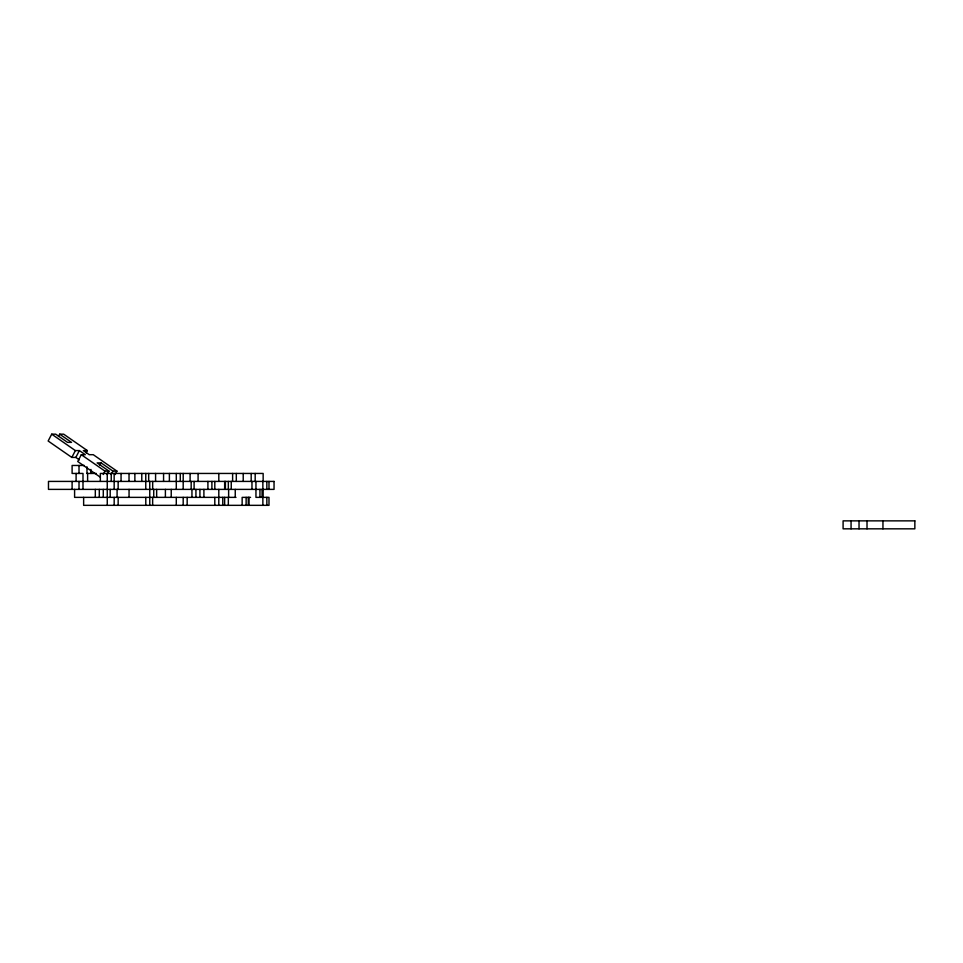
<?xml version="1.0" encoding="UTF-8"?>
<svg xmlns="http://www.w3.org/2000/svg" width="963" height="963" viewBox="0 0 963 963"><rect width="100%" height="100%" fill="white"/><g stroke="black" fill="none" stroke-linecap="round" stroke-linejoin="round"><path stroke-width="1.44" d="M58.49 436.444L59.682 434.169L71.515 442.378L67.53 442.378L55.698 434.169L51.701 434.169L48.15 441.006L71.828 457.425L75.812 457.425L79.363 459.893M71.828 457.425L75.379 450.588L79.375 450.588L85.286 454.692L81.301 454.692L77.75 461.53L100.236 477.13M75.812 457.425L79.375 450.588M86.152 452.863L87.344 450.588L63.666 434.169L59.682 434.169M99.923 465.189L101.115 462.902L112.948 471.124L116.944 471.124L115.163 474.542M103.197 474.542L104.979 471.124L108.963 471.124L107.182 474.542M111.178 474.542L112.948 471.124M87.344 450.588L83.36 450.588L89.27 454.692L93.267 454.692L116.944 471.124M101.115 462.902L97.131 462.902L108.963 471.124M84.335 465.466L72.105 465.466L72.105 473.447L82.999 473.447L82.999 489.385M86.839 473.447L96.324 473.447M235.995 497.365L74.596 497.365L74.596 489.385M250.561 497.365L242.146 497.365L242.146 505.334M51.701 434.169L75.379 450.588M81.301 454.692L104.979 471.124M882.951 520.863L882.951 528.831M867.013 520.863L867.013 528.831M859.032 520.863L859.032 528.831M851.063 520.863L851.063 528.831M268.99 481.416L268.99 489.385M266.847 481.416L266.847 489.385M266.847 497.365L266.847 505.334M263.152 481.416L263.152 473.447L100.345 473.447L100.345 481.416M263.152 489.385L263.152 497.365M262.863 481.416L262.863 489.385M262.863 497.365L262.863 505.334M262.08 489.385L262.08 497.365M259.95 489.385L259.95 497.365M255.953 481.416L255.953 497.365L268.99 497.365L268.99 505.334L83.637 505.334L83.637 497.365M255.183 473.447L255.183 481.416M251.969 481.416L251.969 489.385M251.187 473.447L251.187 481.416M249.056 497.365L249.056 505.334M248.273 497.365L248.273 505.334M246.131 497.365L246.131 505.334M243.218 473.447L243.218 481.416M236.308 473.447L236.308 481.416M235.249 489.385L235.249 497.365M232.613 473.447L232.613 481.416M231.252 481.416L231.252 489.385M228.628 489.385L228.628 497.365M228.339 481.416L228.339 489.385M228.339 497.365L228.339 505.334M225.414 481.416L225.414 489.385M224.644 481.416L224.644 489.385M224.644 497.365L224.644 505.334M222.766 497.365L222.766 505.334M218.806 473.447L218.806 481.416M218.806 489.385L218.782 505.334M214.809 481.416L214.809 489.385M214.797 497.365L214.797 505.334M211.896 481.416L211.896 489.385M207.912 481.416L207.912 489.385M203.903 489.385L203.903 497.365M199.919 489.385L199.919 497.365M198.089 473.447L198.089 481.416M195.934 489.385L195.934 497.365M194.105 481.416L194.105 489.385M191.95 489.385L191.95 497.365M191.168 481.416L191.168 489.385M190.108 473.447L190.108 481.416M187.171 497.365L187.171 505.334M183.211 473.447L183.187 489.385M183.187 497.365L183.187 505.334M180.286 473.447L180.286 481.416M176.301 473.447L176.289 489.385M176.289 497.365L176.289 505.334M171.233 489.385L171.233 497.365M169.392 473.447L169.392 481.416M165.395 489.385L165.395 497.365M163.566 473.447L163.566 481.416M156.656 489.385L156.656 497.365M155.585 473.447L155.585 481.416M153.731 489.385L153.731 497.365M152.672 481.416L152.672 489.385M152.648 497.365L152.648 505.334M149.747 481.416L149.771 505.334M148.687 473.447L148.687 481.416M145.762 473.447L145.762 489.385M145.786 497.365L145.786 505.334M141.778 473.447L141.778 481.416M134.868 473.447L134.868 481.416M129.03 473.447L129.03 481.416M129.054 489.385L129.054 497.365M121.061 473.447L121.061 481.416M118.148 481.416L118.148 489.385M118.16 497.365L118.16 505.334M117.089 489.385L117.089 497.365M114.152 473.447L114.176 489.385M114.176 497.365L114.176 505.334M111.239 473.447L111.239 481.416M110.191 489.385L110.191 497.365M107.266 505.334L107.254 473.447M103.282 489.385L103.282 497.365M99.297 489.385L99.297 497.365M95.313 489.385L95.313 497.365M90.979 469.45L90.979 473.447M87.609 473.447L87.609 481.416M86.983 466.802L86.983 473.447M79.014 465.466L79.014 473.447M79.014 481.416L79.014 489.385M76.101 473.447L76.101 481.416M72.105 481.416L72.105 489.385M274.046 481.416L48.475 481.416L48.475 489.385L274.046 489.385L274.046 481.416M914.85 520.863L843.094 520.863L843.094 528.831L914.85 528.831L914.85 520.863"/></g></svg>
